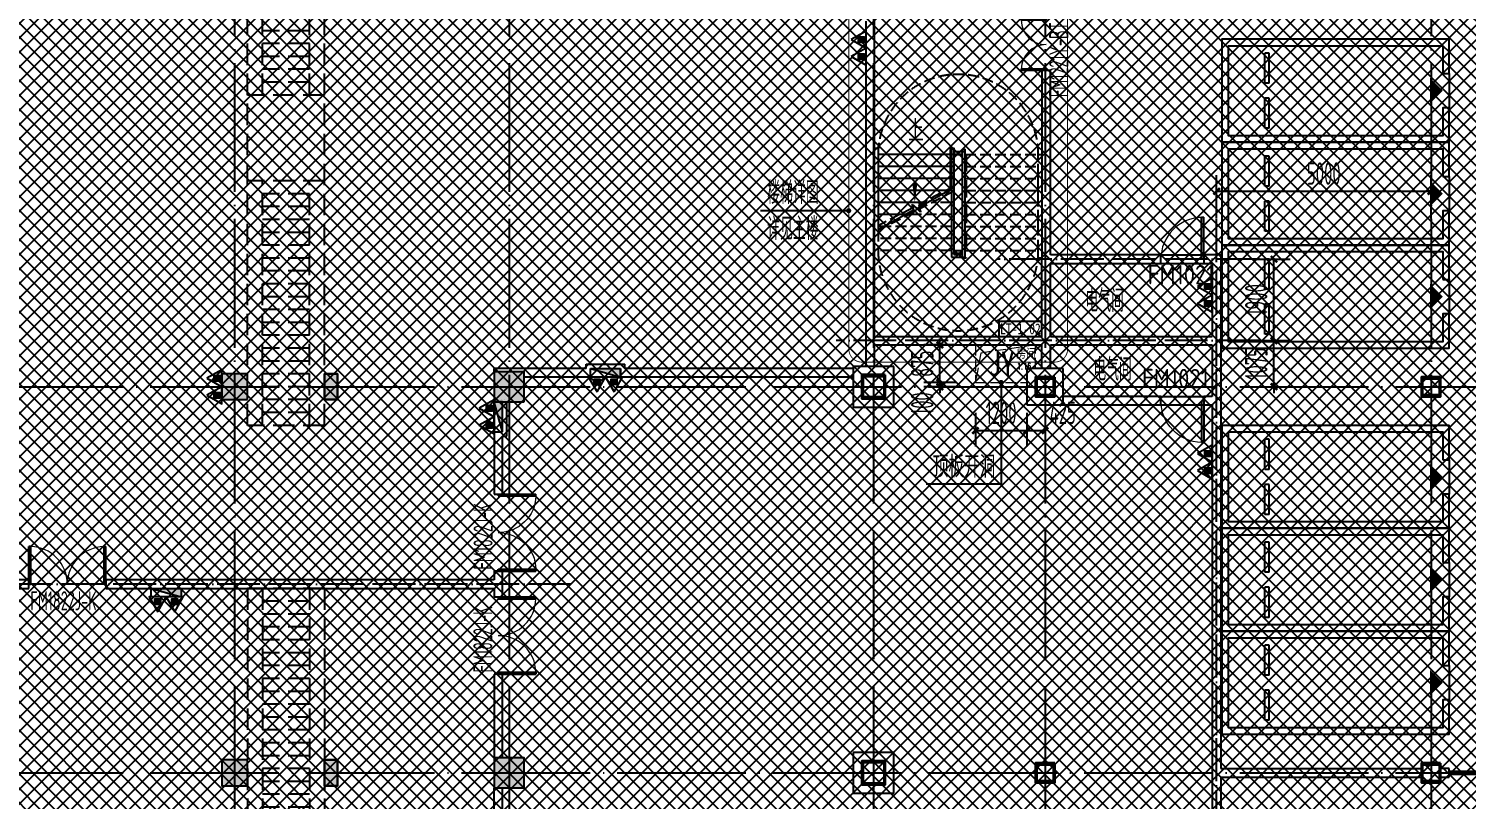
# Model space of a CAD drawing. Extents: x -473190 to 2138458, y -81875 to 2633646.
# Drawn here: x 458037 to 491559, y -1423 to 16538 of the extents above; entities that cross this region are included whole.
import ezdxf
from ezdxf.enums import TextEntityAlignment as Align

# ---------------------------------------------------------------- set-up
doc = ezdxf.new("R2010")
doc.units = 0
doc.header["$LTSCALE"] = 1000
for name, pattern in [('_DASH', [0.6, 0.4, -0.2]), ('DASH', [0.35, 0.25, -0.1]), ('DOTE', [2.42, 2, -0.2, 0.02, -0.2])]:
    doc.linetypes.add(name, pattern=pattern)
for name, color, linetype in [('00-停车位', 67, 'Continuous'), ('A-BEAM', 4, 'Continuous'), ('A-COLUMN', 2, 'Continuous'), ('A-ROOM_NAME', 23, 'Continuous'), ('A-STAIR', 3, 'Continuous'), ('A-WALL', 2, 'Continuous'), ('A-WINDOW', 4, 'Continuous'), ('DIM_LEAD', 3, 'Continuous'), ('DIM_SYMB', 3, 'Continuous'), ('DOOR_FIRE', 4, 'Continuous'), ('DOOR_FIRE_TEXT', 7, 'Continuous'), ('DOTE', 1, 'DOTE'), ('PUB_DIM', 3, 'Continuous'), ('PUB_HATCH', 8, 'Continuous'), ('PUB_TEXT', 7, 'Continuous'), ('RF-QT', 30, 'Continuous'), ('SPACE', 7, 'Continuous'), ('SRC-03F$0$A-SYMB-NUMB-T', 4, 'Continuous'), ('SRC-03F$0$A-WALL', 7, 'Continuous'), ('STAIR', 2, 'Continuous'), ('W-EQUIP_消火栓', 7, 'Continuous'), ('W-EQUIP_灭火器', 7, 'Continuous'), ('WINDOW', 4, 'Continuous'), ('WINDOW_TEXT', 7, 'Continuous'), ('索引线', 252, 'Continuous'), ('雨棚投影', 147, 'Continuous')]:
    doc.layers.add(name, color=color, linetype=linetype)
doc.layers.add('HOLE', color=52, linetype='Continuous', lineweight=15)
doc.layers.add('钢柱', color=51, linetype='Continuous', lineweight=35)
doc.styles.add('8B2_01', font='simhei.ttf', dxfattribs={"width": 0.8})
doc.styles.add('8B2_02', font='tssdeng.shx', dxfattribs={"width": 0.6, "bigfont": 'TSSDCHN.shx'})
doc.styles.add('_TCH_DIM', font='SIMPLEX', dxfattribs={"bigfont": 'GBCBIG'})
doc.styles.add('_TCH_DIM_T3', font='tssdeng.shx', dxfattribs={"width": 0.564706, "bigfont": '@@@tssdchn.shx'})
doc.styles.add('_TCH_SPACE', font='SIMPLEX', dxfattribs={"height": 5, "bigfont": 'GBCBIG'})
doc.styles.add('_TCH_WINDOW', font='tssdeng.shx', dxfattribs={"width": 0.8, "height": 3.5, "bigfont": 'tssdchn.shx'})
doc.styles.add('SRC-03F$0$ECADI-TXT', font='simplex.shx', dxfattribs={"bigfont": 'hztxt.shx'})
doc.styles.get("Standard").update_dxf_attribs({"font": 'gbenor.shx', "bigfont": 'gbcbig.shx'})
doc.dimstyles.new('_TCH_ARCH&&150', dxfattribs={"dimtxt": 525, "dimasz": 150, "dimexe": 375, "dimexo": 450, "dimgap": 150, "dimtad": 1, "dimdec": 0, "dimzin": 0, "dimdsep": 46, "dimtxsty": '_TCH_DIM_T3', "dimblk": 'ARCHTICK', "dimcen": 0.09, "dimclrt": 7, "dimazin": 2, "dimtfac": 1, "dimtdec": 0, "dimtix": 1, "dimtmove": 2, "dimatfit": 3, "dimfxl": 0, "dimtolj": 1, "dimtzin": 0, "dimarcsym": 0})

# ---------------------------------------------------------------- blocks, each defined once
blk = doc.blocks.new('车位2400x5300')
at = {"layer": '00-停车位', "color": 251}
for p, q in [((-875, -1000), (-175, -1000)), ((-875, -1100), (-875, -1000)), ((-175, -1100), (-175, -1000)), ((175, -1000), (875, -1000)), ((175, -1100), (175, -1000)), ((875, -1100), (875, -1000)), ((-875, -1100), (-175, -1100)), ((175, -1100), (875, -1100)), ((400, -5300), (-400, -5300))]:
    blk.add_line(p, q, dxfattribs=at)
blk.add_lwpolyline([(400, -5150), (400, -5300), (1200, -5300), (1200, 0), (-1200, 0), (-1200, -5300), (-400, -5300), (-400, -5150), (-1050, -5150), (-1050, -150), (1050, -150), (1050, -5150), (400, -5150)], dxfattribs=at)
blk.add_lwpolyline([(0, -5150, 0, 600, 0), (0, -4850, 600, 600, 0)], format="xyseb", dxfattribs=at)
blk = doc.blocks.new('自行车坡道')
at = {"layer": 'A-STAIR'}
for p, q in [((-72448, -339871), (-67495, -339871)), ((-67495, -341671), (-67495, -339871)), ((-72119, -340221), (-67495, -340221)), ((-71995, -340353), (-71995, -340221)), ((-71695, -340638), (-71695, -340221)), ((-71395, -340993), (-71395, -340221)), ((-71095, -341321), (-71095, -340221)), ((-70795, -341321), (-70795, -340221)), ((-70495, -341321), (-70495, -340221)), ((-70195, -341321), (-70195, -340221)), ((-69895, -341321), (-69895, -340221)), ((-69595, -341321), (-69595, -340221)), ((-69295, -341321), (-69295, -340221)), ((-68995, -341321), (-68995, -340221)), ((-68695, -341321), (-68695, -340221)), ((-68395, -341321), (-68395, -340221)), ((-68095, -341321), (-68095, -340221)), ((-67795, -341321), (-67795, -340221)), ((-71095, -341321), (-67495, -341321)), ((-70759, -341671), (-67495, -341671))]:
    blk.add_line(p, q, dxfattribs=at)
at = {"layer": 'DIM_SYMB'}
blk.add_lwpolyline([(-72776, -339521), (-71718, -340648), (-71513, -340560), (-71768, -340902), (-71564, -340812), (-70507, -341939)], dxfattribs=at)
at = {"layer": '雨棚投影', "color": 252, "linetype": 'DASH', "lineweight": -3, "ltscale": 2}
for p, q in [((-96295, -339871), (-72448, -339871)), ((-96295, -341671), (-96295, -339871)), ((-90595, -341671), (-90595, -339871)), ((-88595, -341671), (-88595, -339871)), ((-82895, -341671), (-82895, -339871)), ((-80895, -341671), (-80895, -339871)), ((-75195, -341671), (-75195, -339871)), ((-73195, -341671), (-73195, -339871)), ((-96295, -340221), (-90595, -340221)), ((-95995, -341321), (-95995, -340221)), ((-95695, -341321), (-95695, -340221)), ((-95395, -341321), (-95395, -340221)), ((-95095, -341321), (-95095, -340221)), ((-94795, -341321), (-94795, -340221)), ((-94495, -341321), (-94495, -340221)), ((-94195, -341321), (-94195, -340221)), ((-93895, -341321), (-93895, -340221)), ((-93595, -341321), (-93595, -340221)), ((-93295, -341321), (-93295, -340221)), ((-92995, -341321), (-92995, -340221)), ((-92695, -341321), (-92695, -340221)), ((-92395, -341321), (-92395, -340221)), ((-92095, -341321), (-92095, -340221)), ((-91795, -341321), (-91795, -340221)), ((-91495, -341321), (-91495, -340221)), ((-91195, -341321), (-91195, -340221)), ((-90895, -341321), (-90895, -340221)), ((-88595, -340221), (-82895, -340221)), ((-88295, -341321), (-88295, -340221)), ((-87995, -341321), (-87995, -340221)), ((-87695, -341321), (-87695, -340221)), ((-87395, -341321), (-87395, -340221)), ((-87095, -341321), (-87095, -340221)), ((-86795, -341321), (-86795, -340221)), ((-86495, -341321), (-86495, -340221)), ((-86195, -341321), (-86195, -340221)), ((-85895, -341321), (-85895, -340221)), ((-85595, -341321), (-85595, -340221)), ((-85295, -341321), (-85295, -340221)), ((-84995, -341321), (-84995, -340221)), ((-84695, -341321), (-84695, -340221)), ((-84395, -341321), (-84395, -340221)), ((-84095, -341321), (-84095, -340221)), ((-83795, -341321), (-83795, -340221)), ((-83495, -341321), (-83495, -340221)), ((-83195, -341321), (-83195, -340221)), ((-80895, -340221), (-75195, -340221)), ((-80595, -341321), (-80595, -340221)), ((-80295, -341321), (-80295, -340221)), ((-79995, -341321), (-79995, -340221)), ((-79695, -341321), (-79695, -340221)), ((-79395, -341321), (-79395, -340221)), ((-79095, -341321), (-79095, -340221)), ((-78795, -341321), (-78795, -340221)), ((-78495, -341321), (-78495, -340221)), ((-78195, -341321), (-78195, -340221)), ((-77895, -341321), (-77895, -340221)), ((-77595, -341321), (-77595, -340221)), ((-77295, -341321), (-77295, -340221)), ((-76995, -341321), (-76995, -340221)), ((-76695, -341321), (-76695, -340221)), ((-76395, -341321), (-76395, -340221)), ((-76095, -341321), (-76095, -340221)), ((-75795, -341321), (-75795, -340221)), ((-75495, -341321), (-75495, -340221)), ((-73195, -340221), (-72119, -340221)), ((-72895, -341321), (-72895, -340221)), ((-72595, -341321), (-72595, -340221)), ((-72295, -341321), (-72295, -340221)), ((-71995, -341321), (-71995, -340353)), ((-71695, -341321), (-71695, -340869)), ((-71395, -341321), (-71395, -340993)), ((-96295, -341321), (-90595, -341321)), ((-88595, -341321), (-82895, -341321)), ((-80895, -341321), (-75195, -341321)), ((-73195, -341321), (-71095, -341321)), ((-96295, -341671), (-70759, -341671))]:
    blk.add_line(p, q, dxfattribs=at)
blk = doc.blocks.new('A$C00330F2E')
at = {"layer": 'A-COLUMN'}
for p, q in [((5325, -143850), (4375, -143850)), ((4375, -143850), (4375, -144800)), ((5325, -144800), (5325, -143850)), ((4375, -144800), (5325, -144800)), ((5325, -152850), (4375, -152850)), ((4375, -152850), (4375, -153800)), ((5325, -153800), (5325, -152850)), ((4375, -153800), (5325, -153800))]:
    blk.add_line(p, q, dxfattribs=at)
at = {"layer": '钢柱', "color": 4, "lineweight": 35}
for points in [[(5125, -144050), (4575, -144050), (4575, -144600), (5125, -144600)], [(5095, -144570), (4605, -144570), (4605, -144080), (5095, -144080)], [(9075, -144100), (8625, -144100), (8625, -144550), (9075, -144550)], [(9045, -144520), (8655, -144520), (8655, -144130), (9045, -144130)], [(18075, -144100), (17625, -144100), (17625, -144550), (18075, -144550)], [(18045, -144520), (17655, -144520), (17655, -144130), (18045, -144130)], [(5125, -153050), (4575, -153050), (4575, -153600), (5125, -153600)], [(5095, -153570), (4605, -153570), (4605, -153080), (5095, -153080)], [(9075, -153100), (8625, -153100), (8625, -153550), (9075, -153550)], [(9045, -153520), (8655, -153520), (8655, -153130), (9045, -153130)], [(18075, -153100), (17625, -153100), (17625, -153550), (18075, -153550)], [(18045, -153520), (17655, -153520), (17655, -153130), (18045, -153130)]]:
    blk.add_lwpolyline(points, close=True, dxfattribs=at)
blk = doc.blocks.new('A$C4F5A101F')
at = {"layer": 'DOTE', "color": 127, "linetype": 'DOTE', "ltscale": 1.5}
for p, q in [((-266839.7, 16373.7), (-266839.7, -213765.2)), ((-260439.7, 16373.7), (-260439.7, -213765.2))]:
    blk.add_line(p, q, dxfattribs=at)
at = {"layer": 'DOTE', "color": 16, "linetype": 'DOTE', "ltscale": 1.5}
for p, q in [((-251939.7, 16373.7), (-251939.7, -213765.2)), ((-247939.7, 16373.7), (-247939.7, -213765.2)), ((-238939.7, 16373.7), (-238939.7, -213765.2)), ((-297848.4, -147257.4), (-39660.8, -147257.4)), ((-297848.4, -156257.4), (-173939.7, -156257.4))]:
    blk.add_line(p, q, dxfattribs=at)
blk = doc.blocks.new('A$C75877A84')
at = {"layer": 'PUB_DIM'}
for points in [[(-264740, -137957), (-264440, -137957), (-264440, -138557), (-264740, -138557)], [(-264740, -146957), (-264440, -146957), (-264440, -147557), (-264740, -147557)], [(-264740, -155957), (-264440, -155957), (-264440, -156557), (-264740, -156557)]]:
    blk.add_lwpolyline(points, close=True, dxfattribs=at)
blk = doc.blocks.new('_ArchTick')
at = {"color": 0, "linetype": 'ByBlock', "const_width": 0.4}
blk.add_lwpolyline([(-0.5, -0.5), (0.5, 0.5)], dxfattribs=at)
blk = doc.blocks.new('*D5540')
at = {"layer": 'Defpoints', "color": 0, "transparency": 16777216}
for p in [(14141, -127325), (15063, -127325), (14141, -129225)]:
    blk.add_point(p, dxfattribs=at)
at = {"layer": 'PUB_DIM', "color": 0, "lineweight": -2, "transparency": 16777216}
for p, q in [((14591, -127325), (15438, -127325)), ((15063, -129225), (15063, -127325)), ((14591, -129225), (15438, -129225))]:
    blk.add_line(p, q, dxfattribs=at)
at = {"layer": 'PUB_DIM', "color": 0, "lineweight": -2, "transparency": 16777216, "xscale": 150, "yscale": 150, "zscale": 150}
for p, rotation in [((15063, -127325), 90), ((15063, -129225), 270)]:
    blk.add_blockref('_ArchTick', p, dxfattribs=dict(at, rotation=rotation))
at = {"layer": 'PUB_DIM', "color": 7, "transparency": 16777216, "insert": (14650, -128275), "char_height": 525, "attachment_point": 5, "rotation": 90, "style": '_TCH_DIM_T3'}
blk.add_mtext('\\A1;1900', dxfattribs=at)
blk = doc.blocks.new('*D5541')
at = {"layer": 'Defpoints', "color": 0, "transparency": 16777216}
for p in [(14141, -129225), (15063, -129225), (14141, -130300)]:
    blk.add_point(p, dxfattribs=at)
at = {"layer": 'PUB_DIM', "color": 0, "lineweight": -2, "transparency": 16777216}
for p, q in [((14591, -129225), (15438, -129225)), ((15063, -129225), (15063, -129075)), ((15063, -130300), (15063, -129225)), ((14591, -130300), (15438, -130300)), ((15063, -130300), (15063, -130450))]:
    blk.add_line(p, q, dxfattribs=at)
at = {"layer": 'PUB_DIM', "color": 0, "lineweight": -2, "transparency": 16777216, "xscale": 150, "yscale": 150, "zscale": 150}
for p, rotation in [((15063, -129225), 270), ((15063, -130300), 90)]:
    blk.add_blockref('_ArchTick', p, dxfattribs=dict(at, rotation=rotation))
at = {"layer": 'PUB_DIM', "color": 7, "transparency": 16777216, "insert": (14650, -129763), "char_height": 525, "attachment_point": 5, "rotation": 90, "style": '_TCH_DIM_T3'}
blk.add_mtext('\\A1;1075', dxfattribs=at)
blk = doc.blocks.new('*D5542')
at = {"layer": 'Defpoints', "color": 0, "transparency": 16777216}
for p in [(18725, -125743), (13725, -126830), (18725, -126830)]:
    blk.add_point(p, dxfattribs=at)
at = {"layer": 'PUB_DIM', "color": 0, "lineweight": -2, "transparency": 16777216}
for p, q in [((13725, -126380), (13725, -125368)), ((18725, -126380), (18725, -125368)), ((13725, -125743), (18725, -125743))]:
    blk.add_line(p, q, dxfattribs=at)
at = {"layer": 'PUB_DIM', "color": 0, "lineweight": -2, "transparency": 16777216, "xscale": 150, "yscale": 150, "zscale": 150, "rotation": 180}
blk.add_blockref('_ArchTick', (13725, -125743), dxfattribs=at)
at = {"layer": 'PUB_DIM', "color": 0, "lineweight": -2, "transparency": 16777216, "xscale": 150, "yscale": 150, "zscale": 150}
blk.add_blockref('_ArchTick', (18725, -125743), dxfattribs=at)
at = {"layer": 'PUB_DIM', "color": 7, "transparency": 16777216, "insert": (16225, -125330), "char_height": 525, "attachment_point": 5, "style": '_TCH_DIM_T3'}
blk.add_mtext('\\A1;5000', dxfattribs=at)
blk = doc.blocks.new('SRC-03F$0$ECADI-TAG-CODE')
at = {"layer": 'SRC-03F$0$A-SYMB-NUMB-T', "color": 1}
blk.add_lwpolyline([(3.41, 8.1), (13.41, 8.1), (13.41, 4.6), (3.41, 4.6)], close=True, dxfattribs=at)
at = {"layer": 'SRC-03F$0$A-SYMB-NUMB-T', "style": 'SRC-03F$0$ECADI-TXT', "width": 0.7}
blk.add_attdef('CODE', text='', height=2.5, dxfattribs=at).set_placement((8.41, 6.35), align=Align.MIDDLE_CENTER)
blk = doc.blocks.new('*D5616')
at = {"layer": 'Defpoints', "color": 0, "transparency": 16777216}
for p in [(24248, -151350), (25070, -151350), (25070, -151450)]:
    blk.add_point(p, dxfattribs=at)
at = {"layer": 'PUB_DIM', "color": 0, "lineweight": -2, "transparency": 16777216}
for p, q in [((24620, -151350), (23873, -151350)), ((24620, -151450), (23873, -151450)), ((24248, -151350), (24248, -151200)), ((24248, -151450), (24248, -151350)), ((24248, -151450), (24248, -151600))]:
    blk.add_line(p, q, dxfattribs=at)
at = {"layer": 'PUB_DIM', "color": 0, "lineweight": -2, "transparency": 16777216, "xscale": 150, "yscale": 150, "zscale": 150}
for p, rotation in [((24248, -151350), 270), ((24248, -151450), 90)]:
    blk.add_blockref('_ArchTick', p, dxfattribs=dict(at, rotation=rotation))
at = {"layer": 'PUB_DIM', "color": 7, "transparency": 16777216, "insert": (23836, -151842), "char_height": 525, "attachment_point": 5, "rotation": 90, "style": '_TCH_DIM_T3'}
blk.add_mtext('\\A1;100', dxfattribs=at)
blk = doc.blocks.new('*D5617')
at = {"layer": 'Defpoints', "color": 0, "transparency": 16777216}
for p in [(24248, -150475), (25070, -150475), (25070, -151350)]:
    blk.add_point(p, dxfattribs=at)
at = {"layer": 'PUB_DIM', "color": 0, "lineweight": -2, "transparency": 16777216}
for p, q in [((24620, -150475), (23873, -150475)), ((24248, -150475), (24248, -150325)), ((24248, -151350), (24248, -150475)), ((24620, -151350), (23873, -151350)), ((24248, -151350), (24248, -151500))]:
    blk.add_line(p, q, dxfattribs=at)
at = {"layer": 'PUB_DIM', "color": 0, "lineweight": -2, "transparency": 16777216, "xscale": 150, "yscale": 150, "zscale": 150}
for p, rotation in [((24248, -150475), 270), ((24248, -151350), 90)]:
    blk.add_blockref('_ArchTick', p, dxfattribs=dict(at, rotation=rotation))
at = {"layer": 'PUB_DIM', "color": 7, "transparency": 16777216, "insert": (23836, -150913), "char_height": 525, "attachment_point": 5, "rotation": 90, "style": '_TCH_DIM_T3'}
blk.add_mtext('\\A1;875', dxfattribs=at)
blk = doc.blocks.new('*D5618')
at = {"layer": 'Defpoints', "color": 0, "transparency": 16777216}
for p in [(25075, -151607), (26275, -151607), (26275, -152471)]:
    blk.add_point(p, dxfattribs=at)
at = {"layer": 'PUB_DIM', "color": 0, "lineweight": -2, "transparency": 16777216}
for p, q in [((25075, -152057), (25075, -152846)), ((26275, -152057), (26275, -152846)), ((25075, -152471), (26275, -152471))]:
    blk.add_line(p, q, dxfattribs=at)
at = {"layer": 'PUB_DIM', "color": 0, "lineweight": -2, "transparency": 16777216, "xscale": 150, "yscale": 150, "zscale": 150, "rotation": 180}
blk.add_blockref('_ArchTick', (25075, -152471), dxfattribs=at)
at = {"layer": 'PUB_DIM', "color": 0, "lineweight": -2, "transparency": 16777216, "xscale": 150, "yscale": 150, "zscale": 150}
blk.add_blockref('_ArchTick', (26275, -152471), dxfattribs=at)
at = {"layer": 'PUB_DIM', "color": 7, "transparency": 16777216, "insert": (25675, -152059), "char_height": 525, "attachment_point": 5, "style": '_TCH_DIM_T3'}
blk.add_mtext('\\A1;1200', dxfattribs=at)
blk = doc.blocks.new('*D5619')
at = {"layer": 'Defpoints', "color": 0, "transparency": 16777216}
for p in [(26275, -151607), (26700, -151607), (26700, -152471)]:
    blk.add_point(p, dxfattribs=at)
at = {"layer": 'PUB_DIM', "color": 0, "lineweight": -2, "transparency": 16777216}
for p, q in [((26275, -152057), (26275, -152846)), ((26700, -152057), (26700, -152846)), ((26275, -152471), (26700, -152471))]:
    blk.add_line(p, q, dxfattribs=at)
at = {"layer": 'PUB_DIM', "color": 0, "lineweight": -2, "transparency": 16777216, "xscale": 150, "yscale": 150, "zscale": 150, "rotation": 180}
blk.add_blockref('_ArchTick', (26275, -152471), dxfattribs=at)
at = {"layer": 'PUB_DIM', "color": 0, "lineweight": -2, "transparency": 16777216, "xscale": 150, "yscale": 150, "zscale": 150}
blk.add_blockref('_ArchTick', (26700, -152471), dxfattribs=at)
at = {"layer": 'PUB_DIM', "color": 7, "transparency": 16777216, "insert": (27112, -152059), "char_height": 525, "attachment_point": 5, "style": '_TCH_DIM_T3'}
blk.add_mtext('\\A1;425', dxfattribs=at)
blk = doc.blocks.new('$TwtSys$00000434')
for p, q in [((-0.5, 0.5), (-0.5, -0.5)), ((-0.5, -0.5), (0.5, 0.5)), ((0.5, 0.5), (-0.5, 0.5)), ((0.5, -0.5), (0.5, 0.5)), ((-0.5, -0.5), (0.5, -0.5))]:
    blk.add_line(p, q)
blk.add_solid([(0.5, -0.5), (0.5, 0.5), (-0.5, -0.5)])
blk = doc.blocks.new('$TwtSys$00000546')
h = blk.add_hatch()
h.set_pattern_fill('ANSI31', color=256, scale=200, style=0)
h.set_pattern_definition([(45, (-38543.802, -6670.83), (-17.67767, 17.67767), [])])
h.paths.add_polyline_path([(-65, 174), (65, 174), (65, 44), (-65, 44)])
for points in [[(0, 344), (-198, 0), (198, 0)], [(-65, 174), (65, 174), (65, 44), (-65, 44)]]:
    blk.add_lwpolyline(points, close=True)
blk = doc.blocks.new('ADFASDF')
h = blk.add_hatch()
h.set_pattern_fill('ANSI37', color=8, scale=150)
h.set_pattern_definition([(45, (0, 0), (-168.3798, 168.3798), []), (135, (0, 0), (-168.3798, -168.3798), [])])
h.paths.add_polyline_path([(521397, 239186), (521397, 224886), (539697, 224886), (539697, 169261), (524947, 169261), (524947, 171211), (527822, 171211), (527922, 176611), (501318, 176611), (501125, 109884), (530547, 109887), (530547, 107449), (538188, 100503), (536147, 98236), (540086, 94690), (517812, 69953), (517812, 59790), (482108, 20136), (405247, 20136), (405247, 26086), (391997, 40436), (391997, 64736), (399997, 64738), (399997, 239186), (409022, 239186)])
blk = doc.blocks.new('$DorLib2D$00000002')
for p, q in [((-0.5, 0), (-0.5, 0.4875)), ((-0.475, 0.4875), (-0.5, 0.4875)), ((-0.475, 0), (-0.475, 0.4875)), ((0.475, 0), (0.475, 0.4875)), ((0.475, 0.4875), (0.5, 0.4875)), ((0.5, 0), (0.5, 0.4875)), ((-0.5, 0), (-0.475, 0)), ((0.5, 0), (0.475, 0))]:
    blk.add_line(p, q)
at = {"lineweight": 13}
for centre, start, end in [((-0.4875, 0), 0, 88.53072), ((0.4875, 0), 91.46928, 180)]:
    blk.add_arc(centre, 0.4875, start, end, dxfattribs=at)
blk = doc.blocks.new('$DorLib2D$00000213')
at = {"color": 0, "linetype": 'DASH', "const_width": 0.02}
blk.add_lwpolyline([(0.5, 0), (-0.5, 0)], dxfattribs=at)
blk = doc.blocks.new('$DorLib2D$00000001')
for p, q in [((0.45, 0.975), (0.5, 0.975)), ((0.45, 0), (0.45, 0.975)), ((0.5, 0), (0.5, 0.975)), ((0.5, 0), (0.45, 0))]:
    blk.add_line(p, q)
at = {"lineweight": 13}
blk.add_arc((0.475, 0), 0.975, 91.4693, 180, dxfattribs=at)
blk = doc.blocks.new('_FZH')
blk.add_lwpolyline([(-0.5, -0.5), (0.5, -0.5), (0.5, 0.5), (-0.5, 0.5)], close=True)
at = {"layer": 'PUB_HATCH'}
blk.add_solid([(-0.5, -0.5), (0.5, -0.5), (-0.5, 0.5), (0.5, 0.5)], dxfattribs=at)
blk = doc.blocks.new('A$C2B5B1B2C')
at = {"layer": 'DOTE', "linetype": 'DOTE', "ltscale": 0.5}
for p, q in [((13725, -179425), (13725, -126325)), ((14725, -127325), (8600, -127325)), ((14725, -129225), (4850, -129225)), ((-1325, -134900), (-23225, -134900))]:
    blk.add_line(p, q, dxfattribs=at)
at = {"layer": 'PUB_DIM'}
for p1, p2, distance, picture, middle in [((13725, -126830), (18725, -126830), 1087.1, '*D5542', (16225, -125330.5)), ((14140.5, -129225), (14140.5, -127325), -922.1, '*D5540', (14650.2, -128275)), ((14140.5, -130300), (14140.5, -129225), -922.1, '*D5541', (14650.2, -129762.5))]:
    dim = blk.add_aligned_dim(p1=p1, p2=p2, distance=distance, dimstyle='_TCH_ARCH&&150', dxfattribs=at)
    dim.commit()
    dim.dimension.update_dxf_attribs({"geometry": picture, "text_midpoint": middle})
blk = doc.blocks.new('A$C031B73C8')
at = {"layer": 'HOLE', "linetype": 'DASH'}
for points in [[(26475, -151025), (26475, -150475), (25075, -150475), (25075, -151350), (26275, -151350), (26275, -151025), (26475, -151025)], [(26475, -150475), (25201.1, -150664.4), (25075, -151350)]]:
    blk.add_lwpolyline(points, dxfattribs=at)
at = {"layer": 'SPACE', "style": '_TCH_SPACE'}
blk.add_text('房间', height=241.13, dxfattribs=at).set_placement((26030.3, -150797))
at = {"layer": 'SPACE', "style": '_TCH_SPACE', "width": 0.705882}
blk.add_text('1.16', height=148.75, dxfattribs=at).set_placement((26045.7, -151046.3))
at = {"layer": 'PUB_DIM'}
for p1, p2, distance, picture, middle in [((25069.9, -151350), (25069.9, -150475), 821.8, '*D5617', (23835.6, -150912.5)), ((25075, -151606.9), (26275, -151606.9), -864.2, '*D5618', (25675, -152058.6))]:
    dim = blk.add_aligned_dim(p1=p1, p2=p2, distance=distance, dimstyle='_TCH_ARCH&&150', dxfattribs=at)
    dim.commit()
    dim.dimension.update_dxf_attribs({"geometry": picture, "text_midpoint": middle})
for base, p1, p2, angle, picture, middle in [((24248.1, -151350), (25069.9, -151450), (25069.9, -151350), 90, '*D5616', (23835.6, -151842.3)), ((26700, -152471.1), (26275, -151606.9), (26700, -151606.9), 0, '*D5619', (27111.7, -152058.6))]:
    dim = blk.add_linear_dim(base=base, p1=p1, p2=p2, angle=angle, dimstyle='_TCH_ARCH&&150', dxfattribs=at)
    dim.commit()
    dim.dimension.update_dxf_attribs({"geometry": picture, "text_midpoint": middle, "dimtype": 161})

msp = doc.modelspace()

# ---------------------------------------------------------------- linework, layer by layer
at = {"layer": 'A-BEAM'}
for points in [[(477762.2, 11815.7), (477762.2, 13757.4), (477844.2, 13757.4), (477844.2, 11860.8)], [(479529.2, 12789.4), (479529.2, 13757.4), (479612.2, 13757.4), (479612.2, 12834.5)]]:
    msp.add_lwpolyline(points, dxfattribs=at)
at = {"layer": 'A-COLUMN'}
for p, q in [((478212.2, 8667.4), (477262.2, 8667.4)), ((477262.2, 8667.4), (477262.2, 7717.4)), ((478212.2, 7717.4), (478212.2, 8667.4)), ((482162.2, 8617.4), (481312.2, 8617.4)), ((481312.2, 8617.4), (481312.2, 7767.4)), ((482162.2, 7767.4), (482162.2, 8617.4)), ((477262.2, 7717.4), (478212.2, 7717.4)), ((481312.2, 7767.4), (482162.2, 7767.4)), ((490962.2, -582.6), (490512.2, -582.6)), ((490512.2, -582.6), (490512.2, -1032.6)), ((490962.2, -1032.6), (490962.2, -582.6)), ((490512.2, -1032.6), (490962.2, -1032.6))]:
    msp.add_line(p, q, dxfattribs=at)
at = {"layer": 'A-STAIR'}
for p, q in [((477844.2, 13607.4), (477844.2, 11860.2)), ((479612.2, 13607.4), (477844.2, 13607.4)), ((479552.2, 13727.4), (479552.2, 11217.4)), ((479612.2, 13727.4), (479552.2, 13727.4)), ((479552.2, 13727.4), (479552.2, 11217.4)), ((479612.2, 13727.4), (479552.2, 13727.4)), ((479612.2, 13727.4), (479612.2, 11277.4)), ((479612.2, 13727.4), (479612.2, 11277.4)), ((479612.2, 13607.4), (479612.2, 12834.5)), ((479812.2, 11277.4), (479812.2, 13727.4)), ((479812.2, 13727.4), (479872.2, 13727.4)), ((479812.2, 11277.4), (479812.2, 13727.4)), ((479812.2, 13727.4), (479872.2, 13727.4)), ((479872.2, 11217.4), (479872.2, 13727.4)), ((479872.2, 11217.4), (479872.2, 13727.4)), ((479612.2, 13327.4), (477844.2, 13327.4)), ((479612.2, 13047.4), (477844.2, 13047.4)), ((479490.4, 12767.4), (477844.2, 12767.4)), ((478806.9, 12390.7), (479612.2, 12834.5)), ((478982.3, 12487.4), (477844.2, 12487.4)), ((478667, 12313.6), (478634.7, 12444.7)), ((478634.7, 12444.7), (478837.2, 12267.7)), ((477844.2, 11860.2), (478667, 12313.6)), ((478474.2, 12207.4), (477844.2, 12207.4)), ((478837.2, 12267.7), (478806.9, 12390.7)), ((477966.1, 11927.4), (477844.2, 11927.4)), ((479552.2, 11217.4), (479872.2, 11217.4)), ((479552.2, 11217.4), (479872.2, 11217.4)), ((479612.2, 11277.4), (479812.2, 11277.4)), ((479612.2, 11277.4), (479812.2, 11277.4))]:
    msp.add_line(p, q, dxfattribs=at)
at = {"layer": 'A-STAIR', "color": 8, "linetype": 'DASH'}
for p, q in [((477844.2, 13607.4), (477844.2, 11944.4)), ((479552.2, 13607.4), (477844.2, 13607.4)), ((479872.2, 13667.4), (479552.2, 13667.4)), ((479552.2, 13667.4), (479552.2, 12831.9)), ((479612.2, 13607.4), (479612.2, 12863)), ((479812.2, 13607.4), (479612.2, 13607.4)), ((479612.2, 13607.4), (479612.2, 12863)), ((479612.2, 13607.4), (479812.2, 13607.4)), ((479812.2, 11367.4), (479812.2, 13607.4)), ((479812.2, 11367.4), (479812.2, 13607.4)), ((479872.2, 11307.4), (479872.2, 13667.4)), ((479872.2, 13607.4), (481580.2, 13607.4)), ((481580.2, 11367.4), (481580.2, 13607.4)), ((479552.2, 13327.4), (477844.2, 13327.4)), ((479872.2, 13327.4), (481580.2, 13327.4)), ((479552.2, 13047.4), (477844.2, 13047.4)), ((479428.1, 12767.4), (477844.2, 12767.4)), ((479612.2, 12863), (478796.8, 12439.3)), ((479612.2, 12750.4), (478819.1, 12338.2)), ((479612.2, 12750.4), (479612.2, 11367.4)), ((479612.2, 12750.4), (479612.2, 11367.4)), ((479872.2, 13047.4), (481580.2, 13047.4)), ((479872.2, 12767.4), (481580.2, 12767.4)), ((478889.2, 12487.4), (477844.2, 12487.4)), ((478835.3, 12265.1), (478637.1, 12447)), ((478637.1, 12447), (478677.4, 12264.6)), ((478796.8, 12439.3), (478835.3, 12265.1)), ((479552.2, 12487.4), (479106.1, 12487.4)), ((479552.2, 12719.2), (479552.2, 11307.4)), ((479872.2, 12487.4), (481580.2, 12487.4)), ((478655.1, 12365.7), (477844.2, 11944.4)), ((478677.4, 12264.6), (477844.2, 11831.7)), ((478350.4, 12207.4), (477844.2, 12207.4)), ((479552.2, 12207.4), (478567.2, 12207.4)), ((479872.2, 12207.4), (481580.2, 12207.4)), ((477844.2, 11831.7), (477844.2, 11367.4)), ((479552.2, 11927.4), (478028.4, 11927.4)), ((479872.2, 11927.4), (481580.2, 11927.4)), ((479552.2, 11647.4), (477844.2, 11647.4)), ((479872.2, 11647.4), (481580.2, 11647.4)), ((479552.2, 11367.4), (477844.2, 11367.4)), ((479552.2, 11307.4), (479872.2, 11307.4)), ((479612.2, 11367.4), (479812.2, 11367.4)), ((479872.2, 11367.4), (481580.2, 11367.4))]:
    msp.add_line(p, q, dxfattribs=at)
at = {"layer": 'A-STAIR'}
msp.add_lwpolyline([(479529.2, 12789.4), (479529.2, 13757.4), (479612.2, 13757.4), (479612.2, 12834.5)], dxfattribs=at)
at = {"layer": 'A-STAIR', "color": 8, "linetype": '_DASH'}
for points in [[(479894.2, 13607.4), (479894.2, 11192.4), (479812.2, 11192.4), (479812.2, 11307.4)], [(481662.2, 13607.4), (481662.2, 11192.4), (481580.2, 11192.4), (481580.2, 13607.4)], [(481580.2, 13607.4), (481662.2, 13607.4)]]:
    msp.add_lwpolyline(points, dxfattribs=at)
at = {"layer": 'A-WALL'}
for p, q in [((477562.2, 9267.4), (477562.2, 16717.4)), ((477762.2, 9367.4), (477762.2, 16717.4)), ((481862.2, 15567.4), (481662.2, 15567.4)), ((481662.2, 15567.4), (481662.2, 11167.4)), ((481862.2, 11267.4), (481862.2, 15567.4)), ((481662.2, 9367.4), (481662.2, 11167.4)), ((484437.2, 11267.4), (481862.2, 11267.4)), ((481862.2, 9367.4), (481862.2, 11067.4)), ((481862.2, 11067.4), (484437.2, 11067.4)), ((484437.2, 11067.4), (484437.2, 11267.4)), ((485837.2, 11267.4), (485437.2, 11267.4)), ((485437.2, 11267.4), (485437.2, 11067.4)), ((485437.2, 11067.4), (485637.2, 11067.4)), ((485637.2, 11067.4), (485637.2, 9367.4)), ((485837.2, 11267.4), (485837.2, 9267.4)), ((477562.2, 8667.4), (477562.2, 9267.4)), ((477762.2, 9367.4), (481662.2, 9367.4)), ((477762.2, 9167.4), (481662.2, 9167.4)), ((477762.2, 8667.4), (477762.2, 9167.4)), ((481662.2, 8617.4), (481662.2, 9167.4)), ((481862.2, 9367.4), (485637.2, 9367.4)), ((481862.2, 8617.4), (481862.2, 9167.4)), ((481862.2, 9167.4), (485637.2, 9167.4)), ((485637.2, 9167.4), (485637.2, 7967.4)), ((485837.2, 9267.4), (485837.2, 7853.9)), ((471039, 8617.4), (471039, 8717.4)), ((471039, 8717.4), (471939, 8717.4)), ((471939, 8617.4), (471939, 8717.4)), ((471039, 8617.4), (468887.2, 8617.4)), ((468887.2, 8542.4), (468887.2, 8617.4)), ((471139, 8417.4), (469587.2, 8417.4)), ((471139, 8417.4), (471139, 8617.4)), ((471139, 8617.4), (471839, 8617.4)), ((471839, 8417.4), (471839, 8617.4)), ((477262.2, 8417.4), (471839, 8417.4)), ((477262.2, 8617.4), (471939, 8617.4)), ((468987.2, 7892.4), (468987.2, 7892.4)), ((469062.2, 7892.4), (469062.2, 7892.4)), ((469087.2, 7142.4), (469087.2, 7842.4)), ((469137.2, 7892.4), (469137.2, 7892.4)), ((469187.2, 7042.4), (469187.2, 7842.4)), ((484437.2, 7967.4), (482162.2, 7967.4)), ((482162.2, 7767.4), (484437.2, 7767.4)), ((484437.2, 7767.4), (484437.2, 7967.4)), ((485637.2, 7967.4), (485437.2, 7967.4)), ((485437.2, 7967.4), (485437.2, 7767.4)), ((485437.2, 7767.4), (485637.2, 7767.4)), ((485637.2, 7767.4), (485637.2, -807.6)), ((485837.2, 7853.9), (485837.2, -707.6)), ((468887.2, 7142.4), (468887.2, 5692.4)), ((468887.2, 7142.4), (469087.2, 7142.4)), ((469087.2, 5692.4), (469087.2, 7042.4)), ((469087.2, 7042.4), (469187.2, 7042.4)), ((468887.2, 5692.4), (469087.2, 5692.4)), ((458037.2, 3692.4), (452787.2, 3692.4)), ((458037.2, 3492.4), (458037.2, 3692.4)), ((468887.2, 3692.4), (459837.2, 3692.4)), ((459837.2, 3692.4), (459837.2, 3492.4)), ((469087.2, 3892.4), (468887.2, 3892.4)), ((468887.2, 3892.4), (468887.2, 3692.4)), ((469087.2, 3592.4), (469087.2, 3892.4)), ((452787.2, 3492.4), (458037.2, 3492.4)), ((459837.2, 3492.4), (468887.2, 3492.4)), ((468887.2, 3492.4), (468887.2, 3292.4)), ((469087.2, 3292.4), (469087.2, 3592.4)), ((468887.2, 3292.4), (469087.2, 3292.4)), ((469087.2, 1492.4), (468887.2, 1492.4)), ((468887.2, 1492.4), (468887.2, -457.6)), ((469087.2, -457.6), (469087.2, 1492.4)), ((485637.2, -807.6), (485637.2, -36782.6)), ((485837.2, -707.6), (490512.2, -707.6)), ((485837.2, -907.6), (490512.2, -907.6)), ((485837.2, -907.6), (485837.2, -36682.6)), ((491162.2, -707.6), (490962.2, -707.6)), ((490962.2, -907.6), (491162.2, -907.6)), ((491162.2, -907.6), (491162.2, -707.6)), ((468887.2, -7407.6), (468887.2, -1157.6)), ((469087.2, -7507.6), (469087.2, -1157.6))]:
    msp.add_line(p, q, dxfattribs=at)
at = {"layer": 'DIM_LEAD'}
for p, q in [((476203, 12296.4), (475101.6, 12296.4)), ((477157.7, 12296.4), (476203, 12296.4)), ((477157.7, 12296.4), (476203, 12296.4)), ((477157.7, 12296.4), (476203, 12296.4)), ((477157.7, 12296.4), (476203, 12296.4)), ((480712.2, 8292.4), (480712.2, 5919.5)), ((480712.2, 5919.5), (478961.2, 5919.5))]:
    msp.add_line(p, q, dxfattribs=at)
at = {"layer": 'DIM_LEAD', "const_width": 60}
for points in [[(477187.7, 12296.4, 1), (477127.7, 12296.4, 1)], [(477187.7, 12296.4, 1), (477127.7, 12296.4, 1)], [(477187.7, 12296.4, 1), (477127.7, 12296.4, 1)], [(477187.7, 12296.4, 1), (477127.7, 12296.4, 1)], [(480712.2, 8322.4, 1), (480712.2, 8262.4, 1)]]:
    msp.add_lwpolyline(points, format="xyb", close=True, dxfattribs=at)
at = {"layer": 'DIM_SYMB'}
msp.add_lwpolyline([(478699.7, 13747.4, 0, 0, 0), (478699.7, 12487.4, 0, 120, 0), (478699.7, 12937.4, 0, 0, 0)], format="xyseb", dxfattribs=at)
at = {"layer": 'STAIR', "color": 9, "linetype": 'DASH'}
for centre, start, end in [((479712.2, 13607.4), 0, 180), ((479712.2, 11367.4), 180, 0)]:
    msp.add_arc(centre, 1868, start, end, dxfattribs=at)
at = {"layer": 'WINDOW'}
for p, q in [((484437.2, 11267.4), (485437.2, 11267.4)), ((484437.2, 11067.4), (485437.2, 11067.4)), ((484437.2, 7967.4), (485437.2, 7967.4)), ((484437.2, 7767.4), (485437.2, 7767.4))]:
    msp.add_line(p, q, dxfattribs=at)
at = {"layer": '索引线', "linetype": 'DASH', "const_width": 20}
msp.add_lwpolyline([(477462.2, 23567.4), (481962.2, 23567.4, -0.4142136), (482262.2, 23267.4), (482262.2, 9067.4, -0.4142136), (481962.2, 8767.4), (477462.2, 8767.4, -0.4142136), (477162.2, 9067.4), (477162.2, 23267.4, -0.4142136)], format="xyb", close=True, dxfattribs=at)

# ---------------------------------------------------------------- block references
for name, p in [('ADFASDF', (49490, -74243.9)), ('A$C2B5B1B2C', (472012.2, 138492.4)), ('A$C031B73C8', (455037.2, 159642.4)), ('A$C00330F2E', (472887.2, 152517.4)), ('A$C00330F2E', (472887.2, 152517.4)), ('A$C75877A84', (729676.9, 155449.8))]:
    msp.add_blockref(name, p)
at = {"rotation": 90}
msp.add_blockref('自行车坡道', (123266.7, 103587.3), dxfattribs=at)
at = {"xscale": -1, "rotation": 90}
msp.add_blockref('自行车坡道', (123266.7, -92802.6), dxfattribs=at)
at = {"layer": '00-停车位', "rotation": 90}
for p in [(485862.2, 15092.4), (485862.2, 12692.4), (485862.2, 10292.4), (485862.2, 6092.4), (485862.2, 3692.4), (485862.2, 1292.4)]:
    msp.add_blockref('车位2400x5300', p, dxfattribs=at)
at = {"layer": 'A-COLUMN', "rotation": 90}
for p, xscale, yscale, zscale in [((462837.2, 8192.4), 600, 600, 600), ((465087.2, 8192.4), 600, 299.9999999997672, 299.9999999997672), ((469237.2, 8192.4), 700, 700, 700), ((462837.2, -807.6), 600, 600, 600), ((465087.2, -807.6), 600, 299.9999999997672, 299.9999999997672), ((469237.2, -807.6), 700, 700, 700)]:
    msp.add_blockref('_FZH', p, dxfattribs=dict(at, xscale=xscale, yscale=yscale, zscale=zscale))
at = {"layer": 'A-WINDOW'}
ref = msp.add_blockref('$DorLib2D$00000002', (468987.2, 4792.4), dxfattribs=dict(at, xscale=1800, yscale=-1800, zscale=200, rotation=90))
ref.add_attrib('A', 'FM1822J-K', (468855.1, 3929.7), dxfattribs={"layer": 'DOOR_FIRE_TEXT', "height": 446.25, "rotation": 90, "style": '_TCH_WINDOW', "width": 0.564706})
ref = msp.add_blockref('$DorLib2D$00000002', (458937.2, 3592.4), dxfattribs=dict(at, xscale=-1800, yscale=-1800, zscale=200, rotation=180))
ref.add_attrib('A', 'FM1822J-K', (458074.6, 2979.6), dxfattribs={"layer": 'DOOR_FIRE_TEXT', "height": 446.25, "style": '_TCH_WINDOW', "width": 0.564706})
ref = msp.add_blockref('$DorLib2D$00000002', (468987.2, 2392.4), dxfattribs=dict(at, xscale=-1800, yscale=-1800, zscale=200, rotation=90))
ref.add_attrib('A', 'FM1822J-K', (468849.3, 1529.7), dxfattribs={"layer": 'DOOR_FIRE_TEXT', "height": 446.25, "rotation": 90, "style": '_TCH_WINDOW', "width": 0.564706})
at = {"layer": 'DOOR_FIRE'}
ref = msp.add_blockref('$DorLib2D$00000002', (481762.2, 16167.4), dxfattribs=dict(at, xscale=1200, yscale=1200, zscale=200, rotation=89.99999999988154))
ref.add_attrib('A', 'FM1221Y-BT', (482278.7, 14942.1), dxfattribs={"layer": 'DOOR_FIRE_TEXT', "height": 446.25, "rotation": 90, "style": '_TCH_WINDOW', "width": 0.564706})
ref = msp.add_blockref('$DorLib2D$00000213', (493912.2, -807.6), dxfattribs=dict(at, xscale=5500, yscale=-5500, zscale=200))
ref.add_attrib('A', 'FJL5522-3H', (493011.6, -569.4), dxfattribs={"layer": 'DOOR_FIRE_TEXT', "height": 446.25, "style": '_TCH_WINDOW', "width": 0.564706})
at = {"layer": 'RF-QT'}
msp.add_blockref('A$C4F5A101F', (729676.9, 155449.8), dxfattribs=at)
at = {"layer": 'SRC-03F$0$A-WALL'}
ref = msp.add_blockref('SRC-03F$0$ECADI-TAG-CODE', (482003.1, 8907.4), dxfattribs=dict(at, xscale=-100, yscale=100, zscale=100))
ref.add_attrib('CODE', 'LT-1-02', dxfattribs={"layer": 'SRC-03F$0$A-SYMB-NUMB-T', "height": 250, "style": '8B2_01', "width": 0.8}).set_placement((481162.2, 9542.4), align=Align.MIDDLE_CENTER)
at = {"layer": 'W-EQUIP_消火栓'}
for p, xscale, yscale, zscale, rotation in [((471489, 8517.4), -700, 200, 700, 180), ((468987.2, 7492.4), 700.0000000000001, 200.0000000000001, 700.0000000000001, 90), ((461244, 3392.4), -700, 200, 700, 180)]:
    msp.add_blockref('$TwtSys$00000434', p, dxfattribs=dict(at, xscale=xscale, yscale=yscale, zscale=zscale, rotation=rotation))
at = {"layer": 'W-EQUIP_灭火器'}
for p, rotation in [((477562.2, 16285.3), 90), ((477562.2, 15888.5), 90), ((485637.2, 10530), 90), ((485637.2, 10133.2), 90), ((462537.2, 8390.7), 90), ((471290.6, 8417.4), 180), ((471687.3, 8417.4), 180), ((462537.2, 7994), 90), ((468887.2, 7690.7), 90), ((468887.2, 7294), 90), ((485637.2, 6634.3), 90), ((485637.2, 6237.5), 90), ((461045.6, 3292.4), 180), ((461442.4, 3292.4), 180)]:
    msp.add_blockref('$TwtSys$00000546', p, dxfattribs=dict(at, rotation=rotation))
at = {"layer": 'WINDOW'}
ref = msp.add_blockref('$DorLib2D$00000001', (484937.2, 11167.4), dxfattribs=dict(at, xscale=1000, yscale=1000, zscale=1000))
ref.add_attrib('A', 'FM1021J', (484130.5, 10579.7), dxfattribs={"layer": 'WINDOW_TEXT', "height": 450})
ref = msp.add_blockref('$DorLib2D$00000001', (484937.2, 7867.4), dxfattribs=dict(at, xscale=1000, yscale=-1000, zscale=1000))
ref.add_attrib('A', 'FM1021J', (483998.4, 8159.2), dxfattribs={"layer": 'WINDOW_TEXT', "height": 450})

# ---------------------------------------------------------------- texts
at = {"layer": 'A-ROOM_NAME', "style": '8B2_02', "width": 0.6}
for p in [(482677.9, 9937.4), (482861.8, 8333.7)]:
    msp.add_text('电气间', height=525, dxfattribs=at).set_placement(p)
at = {"layer": 'A-ROOM_NAME', "color": 1, "style": '8B2_01', "width": 0.8}
msp.add_text('JY', height=563.29, dxfattribs=at).set_placement((480410.2, 8445.1))
at = {"layer": 'PUB_TEXT', "style": '_TCH_DIM'}
msp.add_text('上', height=506.4, dxfattribs=at).set_placement((478543.3, 13904.9))
at = {"layer": 'PUB_TEXT', "style": '8B2_02', "width": 0.6}
for s, p in [('楼梯详图', (475259.1, 12453.9)), ('详见主楼', (475259.1, 11613.9))]:
    msp.add_text(s, height=525, dxfattribs=at).set_placement(p)
at = {"layer": 'PUB_TEXT'}
msp.add_text('顶板开洞', height=506.38, dxfattribs=at).set_placement((479118.7, 6077))

doc.saveas('drawing.dxf')
